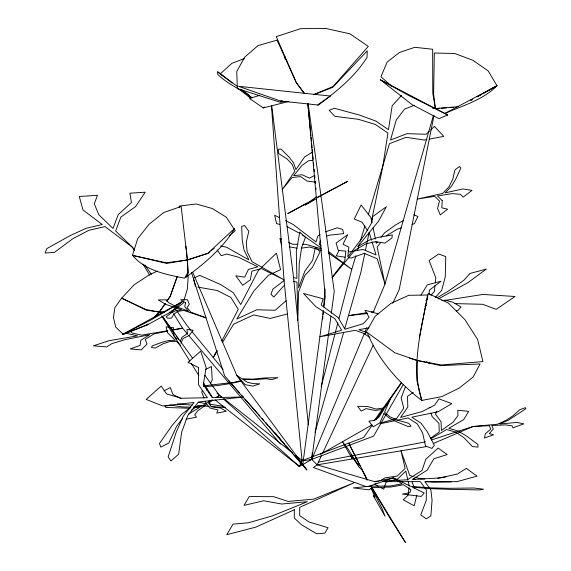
<?xml version="1.0" encoding="UTF-8"?>
<svg xmlns="http://www.w3.org/2000/svg" width="571" height="571" viewBox="0 0 571 571"><rect width="100%" height="100%" fill="white"/><g stroke="black" fill="none" stroke-linecap="round" stroke-linejoin="round"><path stroke-width="0.86" d="M417.094 360.444L416.801 380.158L421.876 400.592C398.587 382.784 378.223 359.83 367.153 332.422L394.818 352.771L417.094 360.444L441.354 364.969L482.916 361.607L477.649 339.552L464.965 319.696L448.378 303.08L428.193 293.43C421.755 328.311 410.271 365.319 421.776 400.428L441.89 396.595L459.205 388.066L473.081 377.103L480.075 363.991L440.412 365.576L417.094 360.444L409.457 358.124M237.486 86.507L217.729 71.853L217.701 74.373C227.686 84.251 241.119 89.39 252.111 97.741M429.135 294.615L429.299 290.246L440.969 281.232L427.308 284.886L420.948 295.143M378.081 481.631L374.555 481.631L317.169 464.837L311.752 459.427L312.308 452.325M322.701 319.068L322.908 316.398M323.043 314.621L323.322 311.074M323.664 306.627L325.049 288.862M434.995 285.536L434.36 291.51L430.841 295.407M435.266 282.98L435.809 277.856L429.092 260.526L438.656 253.981L445.751 256.615L445.266 276.821L441.711 290.346L435.273 297.491M409.043 487.705L408.044 495.214L403.262 499.846L414.246 505.813L416.794 495.1M323.372 310.667L302.751 464.63L311.752 459.427L330.966 316.027M323.843 307.148L325.263 296.592L307.812 103.458L310.888 135.42M331.316 313.386L334.263 291.396L308.112 103.465M419.357 337.754L427.593 295.014L408.708 295.314L390.807 303.486L375.168 316.27L364.905 334.192L370.029 337.568M434.003 115.52L399.208 289.568L392.784 303.301M364.855 253.139L360.908 272.203L344.706 328.746M365.397 250.533L369.166 232.333M371.5 221.063L382.627 167.317L387.945 133.072L375.368 124.457L358.509 119.339L334.799 116.313L329.117 110.26L334.356 108.254L359.751 115.156L375.882 121.088L388.466 129.696L392.191 105.706L401.67 95.321M285.065 58.941L285.443 57.221M285.129 58.87L285.521 57.15L284.115 56.943M321.209 386.731L334.92 334.085M335.37 332.358L337.839 322.865M338.967 318.547L351.779 269.355L355.89 255.751M315.006 432.397L343.728 332.172M433.425 115.413L384.99 284.072L372.956 312.887M183.691 301.181L183.034 303.344L170.929 312.173L169.273 312.159M183.933 300.367L187.374 288.962L188.159 277.135L187.388 273.031M357.439 250.648L359.494 243.846M360.265 241.297L364.89 225.988M368.231 214.932L389.443 143.685L406.017 137.326L424.396 140.045L426.922 139.567M202.298 390.5L201.784 392.163L203.975 397.866M203.569 386.353L204.332 383.869M320.531 240.177L319.196 244.402L321.273 246.001M177.074 276.707L170.251 296.506L167.26 300.753M177.403 276.293L170.072 296.385L166.646 301.381M405.496 386.503L401.149 398.094L403.79 408.215L396.552 418.572L380.65 422.954M312.787 456.957L364.362 333.471M365.047 331.822L366.768 327.704M172.214 331.016L173.613 327.783L166.132 326.84L167.51 332.722L175.268 340.259L168.581 340.544L161.893 342.35L152.25 345.869L151.515 347.561L155.326 348.039L163.078 343.792L169.68 341.601L176.36 341.322L180.664 345.505M180.286 341.194L181.935 337.375L187.474 333.457L186.938 329.46L193.212 330.245L189.122 335.441L182.984 338.632L181.007 343.214M215.031 399.843L299.425 466.514L302.059 460.397L284.008 279.797L271.475 105.578M366.168 486.656L313.393 467.506L317.169 464.837L321.701 455.144M322.836 452.724L373.12 345.298M339.003 250.376L336.326 255.887L344.984 257.178M206.959 390.535L207.708 389.022M210.356 383.712L212.241 379.922L211.477 366.489L205.289 369.665M436.879 411.177L435.437 414.068L441.055 421.762L441.404 430.513L453.031 422.219L457.992 415.545L457.785 410.249L468.705 411.348L463.638 419.664L448.799 428.293L457.949 430.962L466.307 435.887L477.856 444.366L477.97 447.129L472.403 446.572L463.88 437.643L455.865 432.168L446.708 429.513L430.812 438.756M216.559 351.215L213.283 357.539L217.444 350.715M221.883 340.93L238.257 309.282L230.82 297.391L217.13 290.503L198.073 287.142M403.326 384.397L373.562 436.165L311.109 459.626L301.195 460.968L363.641 437.507L372.213 425.152M222.526 342.379L233.618 324.185L253.645 314.942L270.204 318.425L287.206 314.021M165.176 303.522L159.295 312.08L153.97 317.69M375.747 420.063L401.463 382.984M165.269 303.586L159.295 312.08L153.742 317.776M371.642 424.274L370.608 425.723L320.381 454.345M374.219 420.649L401.599 382.206M182.342 418.7L176.567 426.387L168.845 443.003L160.844 447.107L159.459 443.503L171.964 425.616L181.692 414.225L189.572 408.408M332.301 277.014L344.756 260.761L345.862 251.133L338.239 250.448L336.119 243.039L347.76 234.624L343.007 244.217L348.881 247.193L347.775 256.822L364.241 235.331L371.835 222.569L372.506 216.744L386.396 206.702L378.387 221.434L357.703 246.643L369.037 240.227L378.93 237.208L392.313 234.952L391.963 237.993L384.89 243.103L375.497 241.719L366.125 243.767L354.791 250.198L331.944 278.048M380.757 242.368L377.131 247.015L384.99 284.072L377.245 258.799L364.291 253.381L351.044 258.085L348.446 257.692M377.395 242.033L376.353 243.36L375.989 241.633M381.021 237.386L384.654 232.747L395.867 224.731L403.661 220.406M283.766 285.814L273.823 297.048L270.968 294.265L272.931 289.04L283.901 280.775M426.08 300.51L427.265 299.197M426.144 300.603L427.322 299.304M172.949 306.791L122.472 334.492L146.861 325.163L148.046 323.914M481.66 94.279L477.078 96.849L496.977 85.764C483.173 99.875 462.995 105.542 445.294 113.251L496.977 85.764L488.269 70.982L473.066 60.369L454.78 53.488L434.324 53.017L433.61 93.979L435.395 108.561L439.72 108.29M314.421 198.794L313.079 200.157L304.971 205.089L316.255 198.844L316.255 196.938C307.598 203.611 297.391 208.358 287.777 213.625L306.791 203.098M260.098 268.905L258.213 270.718L240.726 304.521L233.261 292.645L220.77 284.601L199.686 275.35L193.362 278.27L195.475 286.678M261.354 267.692L276.435 253.167L280.582 269.676L268.456 275.272L253.959 290.832L236.772 319.018L256.793 309.767L275.201 310.26L286.057 300.76M429.299 131.244L426.08 134.256L407.073 133.664L390.5 140.023L396.253 120.06L404.553 109.104L414.589 105.257M430.584 130.038L434.445 126.427L443.781 136.383L429.449 139.088M174.498 305.942L182.263 301.681L170.879 311.98L146.861 325.163M210.092 251.711L208.051 253.41L187.466 259.955L166.768 263.424L132.451 255.273C144.806 270.561 166.332 274.594 184.647 278.205L187.731 272.631L187.466 259.955L181.135 206.488L163.77 212.505L149.159 224.196L137.704 238.699L132.401 255.451L166.232 262.774L187.466 259.955L207.987 253.153L234.674 228.386C222.876 248.456 204.282 263.488 185.946 277.356L188.416 272.824L186.431 251.297M211.456 250.576L214.175 248.306M229.142 235.83L235.266 230.727L226.266 217.173L212.312 208.529L196.238 203.983L179.144 206.067L179.444 207.808M317.84 105.464C336.169 91.624 354.748 77.092 367.017 57.328L367.239 50.862L332.672 87.356L314.635 94.401M259.726 95.293L249.598 98.498L263.267 107.948L264.587 106.963M191.221 410.278L197.68 405.524L209.072 406.374M430.577 438.221L439.27 432.026L438.921 423.282L432.069 416.473L431.012 413.161M212.919 400.064L208.565 403.133L211.591 406.816L220.584 408.044L226.302 411.248L216.78 413.133L217.922 409.921L209.907 408.008L206.88 404.325L197.68 410.799L194.711 414.924L196.545 417.151L186.06 419.235M216.552 397.509L219.45 395.467L222.119 397.837M413.311 392.42L407.501 396.331L407.815 407.109L400.571 417.458L422.497 411.413L434.617 405.16L438.999 398.886L451.782 403.618L438.107 411.755L411.827 417.194L421.013 423.197L427.208 431.597L434.303 445.159L432.019 448.428L425.502 446.022L422.619 432.889L417.322 423.96L408.129 417.958L396.781 420.306M312.787 151.9L304.621 156.911L295.949 169.573L293.544 162.785L288.926 156.918L280.925 149.017L278.248 149.288L278.684 153.549L287.177 159.031L292.331 164.569L294.729 171.357L282.345 189.436L292.138 177.467L300.617 176.617L307.091 181.071L315.877 182.163M182.263 301.681L150.887 320.031L122.472 334.492M386.153 235.944L397.266 229.199L401.349 227.879M188.487 414.118L200.1 407.123L193.398 407.88M212.112 399.886L201.834 406.081L193.462 407.03M215.781 397.68L219.45 395.467L204.932 375.34M375.989 483.309L374.476 484.222L378.316 486.299M379.758 481.039L385.04 477.863L397.223 476.093L405.117 468.434L400.978 450.833L409.771 475.443L413.069 476.5M223.447 399.015L299.425 466.514L301.645 465.179L299.953 463.117M437.193 297.705L447.814 291.481L463.93 280.204L470.012 273.459L486.306 269.098L468.056 282.545L438.207 299.047M320.103 234.745L317.869 236.037L315.977 241.947L293.159 224.474L285.443 220.627M311.109 459.626L312.658 458.741M470.975 100.268L472.495 99.411M483.187 93.423L496.927 85.721M470.882 100.211L472.417 99.361M424.867 306.427L426.423 305.564M314.45 175.525L309.489 178.145L302.138 174.762L293.651 175.611L301.923 165.497L308.504 160.772L312.787 160.344M316.255 197.994L347.768 181.292L316.255 198.101M164.055 390.821L170.336 387.602L172.992 394.511L180.957 398.458M157.503 271.082L149.716 274.544L134.092 284.829L121.58 298.219L146.062 309.568L159.295 312.08L163.456 312.116M447.685 114.964L438.992 118.675L411.955 104.55L380.372 79.804L447.685 114.964L408.522 95.386L380.372 79.804M433.232 443.539L473.045 426.501L497.398 424.239L506.142 420.306L513.108 415.709L519.817 409.678L525.37 407.68L525.87 408.736L508.54 420.085L499.796 424.01L516.848 422.426L523.857 423.86L512.965 427.779L512.009 425.759L505.463 424.895L491.767 425.573L493.351 428.914L489.326 433.56L493.551 434.767L484.422 438.05L485.364 433.753L490.839 429.035L489.254 425.695L473.045 426.501L431.455 439.92M313.743 94.572L333.221 86.428L368.295 46.401L350.009 33.853L326.212 28.55L300.781 28.629L276.271 36.63L296.256 82.502L304.107 93.059M326.605 236.201L328.982 235.216L343.606 233.646L342.636 229.406L337.161 227.815L325.406 231.869M146.947 324.735L123.243 334.363L115.727 327.062L113.436 317.662L114.885 307.662L121.666 298.091L146.312 310.167L159.295 312.08L164.641 312.037M244.309 58.649L231.933 63.288L220.356 73.787L232.133 83.009M367.831 486.678L393.426 477.891L410.563 486.292L428.6 487.812L448.578 488.305L473.944 488.012L483.501 489.211L479.647 489.918L450.076 489.361L430.291 488.633L412.255 487.12L424.253 493.009L421.205 496.435L402.448 494.079L409.835 492.73L410.863 489.754L403.497 484.743L391.299 486.97L372.164 487.648L369.03 489.875L353.306 487.898L370.044 486.192L389.95 486.049L402.148 483.823L393.426 477.891L374.555 481.631L378.102 481.424M411.955 224.453L414.403 223.661L417.901 216.495L413.804 214.782M456.208 310.967L457.871 310.524L461.04 307.005L452.675 302.145L445.166 300.189L441.861 300.589M263.267 107.948L288.855 101.417M380.207 423.739L395.039 420.67M167.867 331.101L154.056 333.857L145.248 339.417L147.054 343.999L141.223 349.895L130.159 348.945L140.073 345.391L140.837 340.295L149.638 334.734L125.563 339.531L111.959 343.571L106.634 346.932L93.43 345.805L108.89 340.737L137.568 335.848L128.347 333.792L126.184 332.5M172.185 330.238L182.542 328.175L187.723 334.313M318.711 462.096L425.509 441.84M285.628 101.331L280.432 102.302L237.358 88.612L236.751 71.525L244.788 57.036L257.985 45.601L277.063 40.148L296.385 82.831L304.15 93.159M369.094 327.804L358.824 329.674L366.339 332.422M167.731 330.702L141.601 335.156L132.372 333.107L129.653 330.944M172.092 329.959L182.542 328.175L173.663 313.822M437.771 478.184L446.415 476.735M317.169 464.837L425.916 446.665M366.932 312.715L348.467 315.627L367.688 313.458M371.328 312.023L373.969 311.609M443.674 300.624L482.938 294.443L515.006 296.499L496.228 309.332L482.623 304.293L455.08 303.615M280.539 101.024L317.505 104.943L330.523 96.056L238.5 86.285L280.539 101.024L282.26 100.781M301.202 248.171L309.682 247.022L321.237 250.383M303.822 460.226L302.059 460.397L295.785 455.444M309.989 459.605L311.752 459.427M458.477 106.656L435.395 108.561L432.789 108.119M441.454 108.183L446.643 107.862M450.105 107.648L453.567 107.434M382.541 481.175L407.38 479.768L422.026 470.483L425.802 459.277L438.121 448.064L447.136 454.559L433.846 458.813L427.115 470.197L412.469 479.483L440.205 477.913L457.45 473.987L466.314 468.363L477.078 476.114L456.907 481.674L424.845 481.653L430.869 489.961L432.076 500.125L430.869 515.906L426.244 518.839L420.756 514.892L426.252 500.474L426.366 489.947L420.335 481.653L382.477 481.631M451.247 481.895L433.296 482.181L425.616 481.61M190.043 408.265L165.868 407.451L164.912 406.288L170.7 405.139L182.021 406.866L190.9 407.187M297.884 244.302L292.58 244.281L288.633 242.439M302.309 244.324L305.842 244.345L321.53 248.899M424.803 478.941L420.484 478.876L414.71 477.028M177.317 403.997L192.127 405.11M210.827 406.502L225.731 407.623M429.164 407.359L430.827 407.53M198.237 402.298L206.16 403.576L205.225 401.127M224.089 406.452L210.199 404.225L208.95 400.963M432.797 108.083L435.395 108.561L432.782 93.237L432.647 49.256L414.817 47.307L399.472 52.475L387.167 62.003L380.964 76.735L391.535 86.107M289.247 246.779L296.949 248.199M293.537 277.634L296.906 278.341L296.306 251.468L299.811 232.004L305.406 237.465L301.652 247.486L299.233 263.745L298.647 287.72L304.85 271.168L312.658 260.29L315.385 247.193L320.074 251.768L312.48 267.249L304.743 275.565L298.54 292.116L297.848 320.488L296.991 282.124L293.622 281.41M220.656 245.98L226.587 247.25L248.942 259.919L244.003 249.984L242.254 240.255L241.676 226.359L244.638 225.516L248.813 231.276L246.279 242.232L247.143 251.768L252.089 261.704L284.008 279.797L261.29 268.534L251.918 271.204L250.284 279.918L242.704 285.264L235.837 275.793L244.723 277.163L248.392 269.462L257.771 266.785L238.571 257.264L226.901 254.031L221.227 255.651L217.13 249.998M378.337 313.872L364.933 310.217L369.059 317.219L363.392 323.671L345.005 329.203L338.189 317.633L321.173 305.042L323.136 298.811L303.472 293.444L315.856 306.656L334.82 318.647L341.636 330.216L319.881 336.762L355.326 330.309L365.347 333.971M279.79 224.503L276.557 223.561L274.651 215.246L279.276 217.551M302.102 460.098L303.622 460.569M413.111 478.655L415.581 479.447M281.532 239.121L279.947 238.385L281.546 245.359M287.056 226.608L299.975 233.539M380.614 487.555L383.683 489.219L386.046 482.174L397.866 478.819L405.76 471.161L407.901 480.254M426.544 361.75L429.606 363.42M302.259 234.767L321.016 247.864M328.475 253.074L351.779 269.355L328.903 251.84M241.012 89.126L249.484 95.407M248.756 96.035L250.141 97.12M216.973 393.176L222.554 397.587M223.946 398.686L292.295 452.689M217.729 71.853L225.245 77.884M239.599 89.404L250.541 98.183M347.96 250.598L349.138 251.897L363.085 249.463L376.046 254.887L372.021 241.74M239.256 392.477L224.581 375.761L191.499 272.545M241.604 395.153L243.367 397.159M245.123 399.165L259.798 415.881M262.146 418.55L263.902 420.563M265.665 422.569L268.013 425.238M269.191 426.58L280.925 439.948M282.688 441.954L284.444 443.96M286.207 445.965L288.555 448.642M289.725 449.977L306.884 469.897L236.765 375.375L192.713 272.239M228.828 380.964L306.884 469.897M188.873 335.677L280.425 444.024M298.269 465.151L299.425 466.514M176.767 339.302L173.912 335.876L173.063 333.45M190.942 330.324L186.988 325.506L175.283 308.704M192.07 331.701L223.14 369.544M275.101 432.839L276.792 434.902M277.927 436.28L289.782 450.733M162.407 316.398L192.484 358.088M162.364 316.448L175.161 334.627M176.182 336.083L178.737 339.716M134.578 250.255L132.543 247.329L115.627 230.977L120.895 217.059L135.591 206.574L145.177 192.206L129.917 193.191L131.458 202.562L118.276 214.525L113.008 228.443L98.719 214.632L94.301 203.726L97.484 195.303L79.283 196.481L82.988 209.992L102.28 224.531L86.085 228.3L69.969 235.709L46.793 248.613L45.13 253.01L54.409 252.411L72.931 238.628L88.805 230.334L104.993 226.573L132.543 247.329L134.413 250.355M144.756 264.865L151.372 274.365M367.66 230.72L362.121 222.297L354.277 219.014L361.129 204.939L370.85 217.408L371.957 222.604M161.65 315.856L189.879 361.179M191.292 363.441L198.822 375.525M203.526 383.084L212.469 397.43M142.821 263.952L149.83 275.286M171.792 310.795L172.727 312.308M370.8 485.593L405.417 542.45L389.829 517.876L371.336 486.977M367.331 479.676L348.717 443.117L360.265 466.4L357.296 463.581L348.074 449.099L342.315 441.412L352.214 458.749L350.901 454.787L359.088 467.192L362.05 470.012L367.124 480.24M371.535 487.934L382.206 508.882L385.061 516.284L373.248 495.607L375.047 497.312L371.029 488.112M412.105 481.974L414.446 488.533M369.508 233.532L371.521 240.098M408.294 481.903L409.264 486.035M373.056 227.793L375.44 239.035M271.668 105.556L293.48 276.842L308.297 424.86M185.818 246.101L186.232 249.57M311.059 137.197L311.481 141.629M311.652 143.407L312.073 147.839M312.237 149.616L312.665 154.049M312.829 155.819L313.172 159.366M313.508 162.913L313.764 165.576M314.1 169.123L314.357 171.785M314.692 175.333L314.942 177.995M315.285 181.542L315.456 183.312M315.877 187.752L316.041 189.522M198.558 367.588L198.501 384.726L207.409 397.73L181.193 398.251L166.618 393.947L161.222 386.075L146.176 399.393L162.664 405.952L194.033 402.476L183.298 416.159L176.189 432.24L168.16 456.886L170.972 460.99L178.637 454.202L181.678 432.168L187.709 415.659L198.451 401.984L243.239 397.016L212.219 397.637L203.312 384.633L206.152 367.453L200.649 351.172L188.037 362.335L198.558 367.588M294.329 509.76L294.301 518.061L301.666 524.892L316.798 533.821L324.899 533.1L328.061 527.732L308.968 521.951L299.696 515.62L299.746 507.312L354.712 482.502L313.672 499.154L288.027 501.445L273.773 496.684L249.256 496.542L244.053 505.371L263.709 500.76L281.667 504.022L307.312 501.731L272.638 515.806L248.521 522.758L232.989 524.149L226.787 534.684L255.837 527.133L294.329 509.76M442.218 200.664L441.826 207.837L447.635 209.2L440.291 214.874L437.543 208.501L439.513 201.085L434.774 196.345L417.301 199.065L442.618 193.433L448.963 186.86L452.703 179.472L454.887 170.008L459.348 166.561L460.847 168.06L455.801 179.008L451.454 186.303L445.116 192.884L462.853 188.937L471.989 190.371L463.231 197.145L460.369 194.276L452.253 193.626L437.486 195.924L442.218 200.664M185.589 302.887L184.704 306.648L188.416 311.202L175.533 306.334L168.602 302.616L166.354 299.854L158.303 299.925L166.061 304.5L181.621 309.703L175.668 310.667L171.371 312.858L166.197 316.748L167.367 318.19L171.471 318.154L174.069 313.886L177.852 311.395L183.812 310.431L206.024 317.861L190.778 312.094L187.067 307.541L189.322 304.3L187.445 299.675L180.7 299.732L185.589 302.887M383.94 413.561L379.843 422.861L373.191 426.865L368.895 421.191L374.148 420.477L379.237 416.773L383.94 409.257L375.261 410.428L366.061 408.622L361.236 411.07L357.639 406.309L367.431 406.445L376.125 409.05L384.804 407.88L390.371 398.979L384.519 412.255L389.822 416.744L397.552 420.192L408.807 423.361L410.999 426.259L408.258 426.63L396.545 421.762L389.251 418.051L383.94 413.561M207.273 385.404L203.768 386.596C216.559 386.124 229.406 383.969 241.883 381.05L245.145 384.668L252.924 386.139L259.798 383.805L253.103 383.619L247.3 382.242L242.846 379.337L253.902 379.644L266.3 378.759L272.039 379.636L277.799 377.681L265.001 377.916L253.089 379.115L242.033 378.809L236.765 375.375L241.419 380.543L233.503 382.42L207.273 385.404"/></g></svg>
